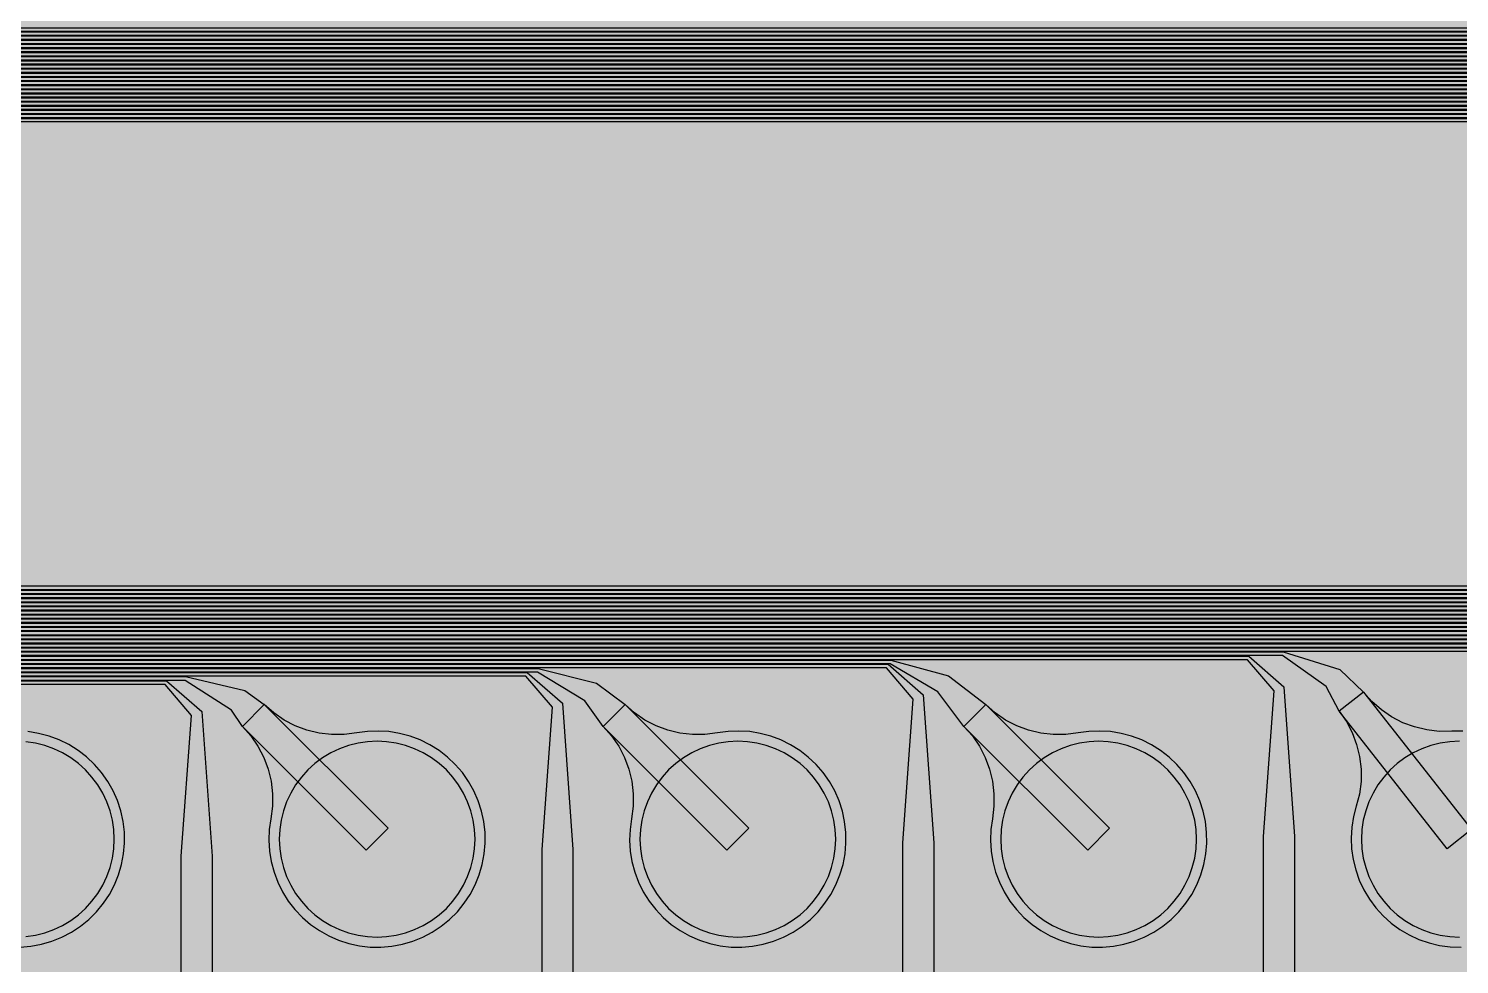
# Model space of a CAD drawing. Header units: metres. Extents: x -7231 to 10969, y -37556 to 1873.
# Drawn here: x -4007 to -2618, y -34053 to -33144 of the extents above; entities that cross this region are included whole.
import ezdxf

# ---------------------------------------------------------------- set-up
doc = ezdxf.new("R2010")
doc.units = ezdxf.units.M
for name, color, linetype in [('Metal1', 4, 'CONTINUOUS'), ('Metal2', 3, 'CONTINUOUS'), ('Polyimide', 7, 'CONTINUOUS'), ('Polyimide_Negative', 5, 'CONTINUOUS')]:
    doc.layers.add(name, color=color, linetype=linetype)

msp = doc.modelspace()

# ---------------------------------------------------------------- hatches: boundary and pattern name
at = {"layer": 'Polyimide'}
msp.add_hatch(color=7, dxfattribs=at).paths.add_polyline_path([(4065.7, -468), (4066.7, -502), (4068.5, -536), (4071.4, -570), (4075.5, -604), (4081, -638), (4088, -672), (4096.5, -706), (4106.6, -740), (4118.3, -774), (4131.6, -808), (4146.5, -842), (4162.9, -876), (4180.7, -910), (4199.8, -944), (4220.2, -978), (4241.7, -1012), (4264.2, -1046), (4287.5, -1080), (4311.5, -1114), (4336, -1148), (4360.9, -1182), (4385.9, -1216), (4410.9, -1250), (4435.7, -1284), (4460.2, -1318), (4484.2, -1352), (4507.5, -1385.9), (4530, -1419.9), (4551.5, -1453.9), (4571.9, -1487.9), (4591.1, -1521.9), (4608.9, -1555.9), (4625.3, -1589.9), (4640.1, -1623.9), (4653.4, -1657.9), (4665.1, -1691.9), (4675.2, -1725.9), (4683.7, -1759.9), (4690.7, -1793.9), (4696.2, -1827.9), (4700.3, -1861.9), (4703.2, -1895.9), (4705.1, -1929.9), (4706.1, -1963.9), (4706.4, -1997.9), (4706.5, -2031.9), (4706.5, -4793), (4710, -4838.4), (4720.2, -4882.7), (4737.1, -4925), (4760.1, -4964.2), (4788.9, -4999.5), (4822.6, -5030), (4860.5, -5055.1), (4901.8, -5074.2), (4901.8, -5074.2), (4970.7, -5105.2), (5034.7, -5145.3), (5092.8, -5193.5), (5143.8, -5249.2), (5186.9, -5311.2), (5221.2, -5378.4), (5246.2, -5449.7), (5261.4, -5523.7), (5266.5, -5599), (5261.4, -5674.3), (5246.2, -5748.3), (5221.2, -5819.6), (5186.9, -5886.8), (5143.8, -5948.8), (5092.8, -6004.5), (5034.7, -6052.7), (4970.7, -6092.8), (4901.8, -6123.8), (4860.5, -6142.9), (4822.6, -6168), (4788.9, -6198.5), (4760.1, -6233.8), (4737.1, -6273), (4720.2, -6315.3), (4710, -6359.6), (4706.5, -6405), (4706.5, -9221.5), (4710, -9266.9), (4720.2, -9311.2), (4737.1, -9353.5), (4760.1, -9392.7), (4788.9, -9428), (4822.6, -9458.5), (4860.5, -9483.6), (4901.8, -9502.7), (4970.7, -9533.7), (5034.7, -9573.8), (5092.8, -9622), (5143.8, -9677.7), (5186.9, -9739.7), (5221.2, -9806.9), (5246.2, -9878.2), (5261.4, -9952.2), (5266.5, -10027.5), (5261.4, -10102.8), (5246.2, -10176.8), (5221.2, -10248.1), (5186.9, -10315.3), (5143.8, -10377.3), (5092.8, -10433), (5034.7, -10481.2), (4970.7, -10521.3), (4901.8, -10552.3), (4860.5, -10571.4), (4822.6, -10596.5), (4788.9, -10627), (4760.1, -10662.3), (4737.1, -10701.5), (4720.2, -10743.8), (4710, -10788.1), (4706.5, -10833.5), (4706.5, -13650), (4710, -13695.4), (4720.2, -13739.7), (4737.1, -13782), (4760.1, -13821.2), (4788.9, -13856.5), (4822.6, -13887), (4860.5, -13912.1), (4901.8, -13931.2), (4970.7, -13962.2), (5034.7, -14002.2), (5092.8, -14050.5), (5143.8, -14106.2), (5186.9, -14168.2), (5221.2, -14235.4), (5246.2, -14306.7), (5261.4, -14380.7), (5266.5, -14456), (5261.4, -14531.3), (5246.2, -14605.3), (5221.2, -14676.5), (5186.9, -14743.8), (5143.8, -14805.8), (5092.8, -14861.5), (5034.7, -14909.7), (4970.7, -14949.8), (4901.8, -14980.8), (4860.5, -14999.9), (4822.6, -15025), (4788.9, -15055.5), (4760.1, -15090.8), (4737.1, -15130), (4720.2, -15172.3), (4710, -15216.6), (4706.5, -15262), (4706.5, -15456), (4720.9, -15750), (4764.1, -16041.3), (4835.7, -16326.8), (4934.9, -16604), (5060.7, -16870.2), (5212.1, -17122.7), (5387.5, -17359.2), (5585.2, -17577.3), (5803.3, -17775), (6039.8, -17950.4), (6292.3, -18101.8), (6558.4, -18227.6), (6835.6, -18326.8), (7121.2, -18398.3), (7412.4, -18441.5), (7706.5, -18456), (9969, -18456), (10047.4, -18459.8), (10125.1, -18471.4), (10201.2, -18490.4), (10275.2, -18516.9), (10346.1, -18550.5), (10413.5, -18590.8), (10476.5, -18637.6), (10534.7, -18690.3), (10587.4, -18748.5), (10634.2, -18811.5), (10674.5, -18878.9), (10708.1, -18949.8), (10734.6, -19023.8), (10753.6, -19099.9), (10765.2, -19177.6), (10769, -19256), (10769, -20895.8), (10730.2, -20951.4), (10694.6, -21009.1), (10662.2, -21068.6), (10633.2, -21129.9), (10607.6, -21192.7), (10585.5, -21256.7), (10566.9, -21322), (10552, -21388.1), (10540.8, -21455), (10533.4, -21522.3), (10529.6, -21590), (10529.6, -21657.8), (10533.4, -21725.5), (10540.8, -21792.9), (10552, -21859.7), (10566.9, -21925.9), (10585.5, -21991.1), (10607.6, -22055.2), (10633.2, -22117.9), (10662.2, -22179.2), (10694.6, -22238.7), (10730.2, -22296.4), (10769, -22352), (10769, -32454.2), (10728.7, -32510.5), (10691.7, -32568.9), (10658, -32629.3), (10627.8, -32691.6), (10601.2, -32755.4), (10578.2, -32820.7), (10558.9, -32887.1), (10543.4, -32954.5), (10531.8, -33022.7), (10524, -33091.4), (10520.1, -33160.5), (10520.1, -33229.7), (10524, -33298.8), (10531.8, -33367.5), (10543.4, -33435.7), (10558.9, -33503.1), (10578.2, -33569.5), (10601.2, -33634.8), (10627.8, -33698.6), (10658, -33760.8), (10691.7, -33821.3), (10728.7, -33879.7), (10769, -33936), (10769, -36556), (10765.2, -36634.4), (10753.6, -36712.1), (10734.6, -36788.2), (10708.1, -36862.1), (10674.5, -36933.1), (10634.2, -37000.5), (10587.4, -37063.5), (10534.7, -37121.7), (10476.5, -37174.4), (10413.5, -37221.2), (10346.1, -37261.5), (10275.2, -37295.1), (10201.2, -37321.6), (10125.1, -37340.6), (10047.4, -37352.1), (9969, -37356), (-6231, -37356), (-6309.4, -37352.1), (-6387.1, -37340.6), (-6463.2, -37321.6), (-6537.2, -37295.1), (-6608.1, -37261.5), (-6675.5, -37221.2), (-6738.5, -37174.4), (-6796.7, -37121.7), (-6849.4, -37063.5), (-6896.2, -37000.5), (-6936.5, -36933.1), (-6970.1, -36862.1), (-6996.6, -36788.2), (-7015.6, -36712.1), (-7027.2, -36634.4), (-7031, -36556), (-7031, -33936), (-6990.7, -33879.8), (-6953.7, -33821.3), (-6920, -33760.9), (-6889.8, -33698.6), (-6863.2, -33634.8), (-6840.2, -33569.5), (-6820.9, -33503.1), (-6805.4, -33435.7), (-6793.7, -33367.5), (-6785.9, -33298.8), (-6782, -33229.7), (-6782, -33160.5), (-6785.9, -33091.4), (-6793.7, -33022.7), (-6805.4, -32954.5), (-6820.9, -32887.1), (-6840.2, -32820.6), (-6863.2, -32755.4), (-6889.8, -32691.5), (-6920, -32629.3), (-6953.7, -32568.9), (-6990.7, -32510.4), (-7031, -32454.2), (-7031, -22364.8), (-6990.7, -22308.6), (-6953.7, -22250.1), (-6920, -22189.7), (-6889.8, -22127.5), (-6863.2, -22063.6), (-6840.2, -21998.4), (-6820.9, -21931.9), (-6805.4, -21864.5), (-6793.7, -21796.3), (-6785.9, -21727.6), (-6782, -21658.5), (-6782, -21589.3), (-6785.9, -21520.3), (-6793.7, -21451.5), (-6805.4, -21383.3), (-6820.9, -21315.9), (-6840.2, -21249.5), (-6863.2, -21184.2), (-6889.8, -21120.4), (-6920, -21058.1), (-6953.7, -20997.7), (-6990.7, -20939.3), (-7031, -20883), (-7031, -19256), (-7027.2, -19177.6), (-7015.6, -19099.9), (-6996.6, -19023.8), (-6970.1, -18949.8), (-6936.5, -18878.9), (-6896.2, -18811.5), (-6849.4, -18748.5), (-6796.7, -18690.3), (-6738.5, -18637.6), (-6675.5, -18590.8), (-6608.1, -18550.5), (-6537.2, -18516.9), (-6463.2, -18490.4), (-6387.1, -18471.4), (-6309.4, -18459.8), (-6231, -18456), (-3968.5, -18456), (-3674.4, -18441.5), (-3383.2, -18398.3), (-3097.6, -18326.8), (-2820.4, -18227.6), (-2554.3, -18101.8), (-2301.8, -17950.4), (-2065.3, -17775), (-1847.2, -17577.3), (-1649.5, -17359.2), (-1474.1, -17122.7), (-1322.7, -16870.2), (-1196.9, -16604), (-1097.7, -16326.8), (-1026.1, -16041.3), (-982.9, -15750), (-968.5, -15456), (-968.5, -15262), (-972, -15216.6), (-982.2, -15172.3), (-999.1, -15130), (-1022.1, -15090.8), (-1050.9, -15055.5), (-1084.6, -15025), (-1122.5, -14999.9), (-1163.8, -14980.8), (-1232.7, -14949.8), (-1296.7, -14909.7), (-1354.8, -14861.5), (-1405.8, -14805.8), (-1448.9, -14743.8), (-1483.2, -14676.5), (-1508.2, -14605.3), (-1523.4, -14531.3), (-1528.5, -14456), (-1523.4, -14380.7), (-1508.2, -14306.7), (-1483.2, -14235.4), (-1448.9, -14168.2), (-1405.8, -14106.2), (-1354.8, -14050.5), (-1296.7, -14002.2), (-1232.7, -13962.2), (-1163.8, -13931.2), (-1122.5, -13912.1), (-1084.6, -13887), (-1050.9, -13856.5), (-1022.1, -13821.2), (-999.1, -13782), (-982.2, -13739.7), (-972, -13695.4), (-968.5, -13650), (-968.5, -12309.6), (-972, -12264.3), (-982.2, -12219.9), (-999.1, -12177.7), (-1022.1, -12138.5), (-1050.9, -12103.2), (-1084.6, -12072.6), (-1122.5, -12047.5), (-1163.8, -12028.5), (-1232.7, -11997.4), (-1296.7, -11957.4), (-1354.8, -11909.1), (-1405.8, -11853.5), (-1448.9, -11791.5), (-1483.2, -11724.2), (-1508.2, -11653), (-1523.4, -11579), (-1528.5, -11503.7), (-1523.4, -11428.3), (-1508.2, -11354.4), (-1483.2, -11283.1), (-1448.9, -11215.9), (-1405.8, -11153.8), (-1354.8, -11098.2), (-1296.7, -11049.9), (-1232.7, -11009.9), (-1163.8, -10978.8), (-1122.5, -10959.8), (-1084.6, -10934.7), (-1050.9, -10904.1), (-1022.1, -10868.9), (-999.1, -10829.6), (-982.2, -10787.4), (-972, -10743), (-968.5, -10697.7), (-968.5, -9357.3), (-972, -9311.9), (-982.2, -9267.6), (-999.1, -9225.4), (-1022.1, -9186.1), (-1050.9, -9150.8), (-1084.6, -9120.3), (-1122.5, -9095.2), (-1163.8, -9076.2), (-1163.8, -9076.2), (-1232.7, -9045.1), (-1296.7, -9005.1), (-1354.8, -8956.8), (-1405.8, -8901.1), (-1448.9, -8839.1), (-1483.2, -8771.9), (-1508.2, -8700.6), (-1523.4, -8626.7), (-1528.5, -8551.3), (-1523.4, -8476), (-1508.2, -8402), (-1483.2, -8330.8), (-1448.9, -8263.5), (-1405.8, -8201.5), (-1354.8, -8145.9), (-1296.7, -8097.6), (-1232.7, -8057.6), (-1163.8, -8026.5), (-1163.8, -8026.5), (-1122.5, -8007.4), (-1084.6, -7982.4), (-1050.9, -7951.8), (-1022.1, -7916.5), (-999.1, -7877.3), (-982.2, -7835), (-972, -7790.7), (-968.5, -7745.4), (-968.5, -6405), (-972, -6359.6), (-982.2, -6315.3), (-999.1, -6273), (-1022.1, -6233.8), (-1050.9, -6198.5), (-1084.6, -6168), (-1122.5, -6142.9), (-1163.8, -6123.8), (-1163.8, -6123.8), (-1232.7, -6092.8), (-1296.7, -6052.7), (-1354.8, -6004.5), (-1405.8, -5948.8), (-1448.9, -5886.8), (-1483.2, -5819.6), (-1508.2, -5748.3), (-1523.4, -5674.3), (-1528.5, -5599), (-1523.4, -5523.7), (-1508.2, -5449.7), (-1483.2, -5378.4), (-1448.9, -5311.2), (-1405.8, -5249.2), (-1354.8, -5193.5), (-1296.7, -5145.3), (-1232.7, -5105.2), (-1163.8, -5074.2), (-1163.8, -5074.2), (-1122.5, -5055.1), (-1084.6, -5030), (-1050.9, -4999.5), (-1022.1, -4964.2), (-999.1, -4925), (-982.2, -4882.7), (-972, -4838.4), (-968.5, -4793), (-968.5, -2031.9), (-968.4, -1997.9), (-968.1, -1963.9), (-967.1, -1929.9), (-965.2, -1895.9), (-962.2, -1861.9), (-958, -1827.9), (-952.4, -1793.9), (-945.3, -1759.9), (-936.6, -1725.9), (-926.4, -1691.9), (-914.4, -1657.9), (-900.9, -1623.9), (-885.7, -1589.9), (-869.1, -1555.9), (-850.9, -1521.9), (-831.4, -1487.9), (-810.6, -1453.9), (-788.7, -1419.9), (-765.8, -1385.9), (-742.1, -1352), (-717.6, -1318), (-692.7, -1284), (-667.4, -1250), (-641.9, -1216), (-616.4, -1182), (-591.1, -1148), (-566.1, -1114), (-541.7, -1080), (-517.9, -1046), (-495, -1012), (-473.1, -978), (-452.4, -944), (-432.8, -910), (-414.7, -876), (-398, -842), (-382.9, -808), (-369.3, -774), (-357.4, -740), (-347.1, -706), (-338.4, -672), (-331.3, -638), (-325.7, -604), (-321.5, -570), (-318.6, -536), (-316.7, -502), (-315.7, -468), (-315.3, -434), (-315.2, -400), (-315.2, 401), (-315.2, 451), (-315.2, 1644), (-270.2, 1644), (-270, 1637.1), (-269.4, 1630.3), (-268.2, 1623.5), (-266.7, 1616.8), (-264.7, 1610.2), (-262.3, 1603.8), (-259.4, 1597.6), (-256.2, 1591.5), (-252.6, 1585.7), (-248.6, 1580.1), (-244.2, 1574.8), (-239.5, 1569.8), (-234.5, 1565.1), (-229.2, 1560.7), (-223.6, 1556.7), (-217.8, 1553.1), (-211.7, 1549.8), (-205.4, 1547), (-199, 1544.6), (-192.4, 1542.6), (-185.7, 1541), (-179, 1539.9), (-172.1, 1539.2), (-165.2, 1539), (-158.4, 1539.2), (-151.5, 1539.9), (-144.8, 1541), (-138.1, 1542.6), (-131.5, 1544.6), (-125.1, 1547), (-118.8, 1549.8), (-112.8, 1553.1), (-106.9, 1556.7), (-101.3, 1560.7), (-96, 1565.1), (-91, 1569.8), (-86.3, 1574.8), (-81.9, 1580.1), (-77.9, 1585.7), (-74.3, 1591.5), (-71.1, 1597.6), (-68.2, 1603.8), (-65.8, 1610.2), (-63.8, 1616.8), (-62.3, 1623.5), (-61.1, 1630.3), (-60.5, 1637.1), (-60.2, 1644), (1853, 1644), (1853, 1573), (3815.2, 1573), (3815.5, 1579.5), (3816.1, 1586.1), (3817.2, 1592.5), (3818.7, 1598.9), (3820.6, 1605.1), (3822.9, 1611.3), (3825.6, 1617.2), (3828.6, 1623), (3832.1, 1628.6), (3835.9, 1633.9), (3840.1, 1638.9), (3844.5, 1643.7), (3849.3, 1648.2), (3854.4, 1652.3), (3859.7, 1656.1), (3865.2, 1659.6), (3871, 1662.7), (3877, 1665.4), (3883.1, 1667.7), (3889.4, 1669.6), (3895.7, 1671.1), (3902.2, 1672.1), (3908.7, 1672.8), (3915.2, 1673), (3921.8, 1672.8), (3928.3, 1672.1), (3934.8, 1671.1), (3941.1, 1669.6), (3947.4, 1667.7), (3953.5, 1665.4), (3959.5, 1662.7), (3965.2, 1659.6), (3970.8, 1656.1), (3976.1, 1652.3), (3981.2, 1648.2), (3986, 1643.7), (3990.4, 1638.9), (3994.6, 1633.9), (3998.4, 1628.6), (4001.9, 1623), (4004.9, 1617.2), (4007.6, 1611.3), (4009.9, 1605.1), (4011.8, 1598.9), (4013.3, 1592.5), (4014.4, 1586.1), (4015, 1579.5), (4015.2, 1573), (4065.2, 1573), (4065.2, 451), (4065.2, 401), (4065.2, -400), (4065.3, -434), (4065.7, -468)])

# ---------------------------------------------------------------- linework, layer by layer
at = {"layer": 'Metal1'}
for points in [[(1608.7, -19211.9), (1608.7, -33199.7), (1577.7, -33230.7), (-5962.2, -33230.7), (-5993.2, -33199.7), (-5993.2, -30720.3), (-5962.2, -30689.2), (-22.8, -30689.2), (11.1, -30719.1), (21.5, -30877.1), (21.5, -31671), (-8.5, -31671), (-8.5, -30877.1), (1.9, -30722.9), (-24.2, -30692.8), (-5960.8, -30692.8), (-5989.7, -30721.7), (-5989.7, -33198.3), (-5960.8, -33227.2), (1576.3, -33227.2), (1605.2, -33198.3), (1605.2, -19211.9)], [(1864.7, -19211.9), (1864.7, -36199.7), (1833.7, -36230.7), (-5962.2, -36230.7), (-5993.2, -36199.7), (-5993.2, -33720.3), (-5962.2, -33689.2), (-22.8, -33689.2), (11.1, -33719.1), (21.5, -33877.1), (21.5, -34671), (-8.5, -34671), (-8.5, -33877.1), (1.9, -33722.9), (-24.2, -33692.8), (-5960.8, -33692.8), (-5989.7, -33721.7), (-5989.7, -36198.3), (-5960.8, -36227.2), (1832.3, -36227.2), (1861.2, -36198.3), (1861.2, -19211.9)], [(1600.7, -19211.9), (1600.7, -33191.7), (1569.7, -33222.7), (-5954.2, -33222.7), (-5985.2, -33191.7), (-5985.2, -30728.3), (-5954.2, -30697.2), (-372.8, -30697.2), (-338.9, -30727.1), (-328.5, -30883.5), (-328.5, -31671), (-358.5, -31671), (-358.5, -30883.5), (-348.1, -30730.9), (-374.2, -30700.8), (-5952.8, -30700.8), (-5981.7, -30729.7), (-5981.7, -33190.3), (-5952.8, -33219.2), (1568.3, -33219.2), (1597.2, -33190.3), (1597.2, -19211.9)], [(1856.7, -19211.9), (1856.7, -36191.7), (1825.7, -36222.7), (-5954.2, -36222.7), (-5985.2, -36191.7), (-5985.2, -33728.3), (-5954.2, -33697.2), (-372.8, -33697.2), (-338.9, -33727.1), (-328.5, -33883.5), (-328.5, -34671), (-358.5, -34671), (-358.5, -33883.5), (-348.1, -33730.9), (-374.2, -33700.8), (-5952.8, -33700.8), (-5981.7, -33729.7), (-5981.7, -36190.3), (-5952.8, -36219.2), (1824.3, -36219.2), (1853.2, -36190.3), (1853.2, -19211.9)], [(1592.7, -19211.9), (1592.7, -33183.7), (1561.7, -33214.7), (-5946.2, -33214.7), (-5977.2, -33183.7), (-5977.2, -30736.3), (-5946.2, -30705.2), (-722.8, -30705.2), (-688.9, -30735.1), (-678.5, -30889.9), (-678.5, -31671), (-708.5, -31671), (-708.5, -30889.9), (-698.1, -30738.9), (-724.2, -30708.8), (-5944.8, -30708.8), (-5973.7, -30737.7), (-5973.7, -33182.3), (-5944.8, -33211.2), (1560.3, -33211.2), (1589.2, -33182.3), (1589.2, -19211.9)], [(1848.7, -19211.9), (1848.7, -36183.7), (1817.7, -36214.7), (-5946.2, -36214.7), (-5977.2, -36183.7), (-5977.2, -33736.3), (-5946.2, -33705.2), (-722.8, -33705.2), (-688.9, -33735.1), (-678.5, -33889.9), (-678.5, -34671), (-708.5, -34671), (-708.5, -33889.9), (-698.1, -33738.9), (-724.2, -33708.8), (-5944.8, -33708.8), (-5973.7, -33737.7), (-5973.7, -36182.3), (-5944.8, -36211.2), (1816.3, -36211.2), (1845.2, -36182.3), (1845.2, -19211.9)], [(1584.7, -19211.9), (1584.7, -33175.7), (1553.7, -33206.7), (-5938.2, -33206.7), (-5969.2, -33175.7), (-5969.2, -30744.3), (-5938.2, -30713.2), (-1072.8, -30713.2), (-1038.8, -30743.1), (-1028.5, -30896.3), (-1028.5, -31671), (-1058.5, -31671), (-1058.5, -30896.3), (-1048.2, -30746.9), (-1074.2, -30716.8), (-5936.8, -30716.8), (-5965.7, -30745.7), (-5965.7, -33174.3), (-5936.8, -33203.2), (1552.3, -33203.2), (1581.2, -33174.3), (1581.2, -19211.9)], [(1840.7, -19211.9), (1840.7, -36175.7), (1809.7, -36206.7), (-5938.2, -36206.7), (-5969.2, -36175.7), (-5969.2, -33744.3), (-5938.2, -33713.2), (-1072.8, -33713.2), (-1038.8, -33743.1), (-1028.5, -33896.3), (-1028.5, -34671), (-1058.5, -34671), (-1058.5, -33896.3), (-1048.2, -33746.9), (-1074.2, -33716.8), (-5936.8, -33716.8), (-5965.7, -33745.7), (-5965.7, -36174.3), (-5936.8, -36203.2), (1808.3, -36203.2), (1837.2, -36174.3), (1837.2, -19211.9)], [(1576.7, -19211.9), (1576.7, -33167.7), (1545.7, -33198.7), (-5930.2, -33198.7), (-5961.2, -33167.7), (-5961.2, -30752.3), (-5930.2, -30721.2), (-1422.8, -30721.2), (-1388.8, -30751.1), (-1378.5, -30902.7), (-1378.5, -31671), (-1408.5, -31671), (-1408.5, -30902.7), (-1398.2, -30754.9), (-1424.2, -30724.8), (-5928.8, -30724.8), (-5957.7, -30753.7), (-5957.7, -33166.3), (-5928.8, -33195.2), (1544.3, -33195.2), (1573.2, -33166.3), (1573.2, -19211.9)], [(1832.7, -19211.9), (1832.7, -36167.7), (1801.7, -36198.7), (-5930.2, -36198.7), (-5961.2, -36167.7), (-5961.2, -33752.3), (-5930.2, -33721.2), (-1422.8, -33721.2), (-1388.8, -33751.1), (-1378.5, -33902.7), (-1378.5, -34671), (-1408.5, -34671), (-1408.5, -33902.7), (-1398.2, -33754.9), (-1424.2, -33724.8), (-5928.8, -33724.8), (-5957.7, -33753.7), (-5957.7, -36166.3), (-5928.8, -36195.2), (1800.3, -36195.2), (1829.2, -36166.3), (1829.2, -19211.9)], [(1568.7, -19211.9), (1568.7, -33159.7), (1537.7, -33190.7), (-5922.2, -33190.7), (-5953.2, -33159.7), (-5953.2, -30760.3), (-5922.2, -30729.2), (-1772.8, -30729.2), (-1738.8, -30759.1), (-1728.5, -30909.1), (-1728.5, -31671), (-1758.5, -31671), (-1758.5, -30909.1), (-1748.2, -30762.9), (-1774.2, -30732.8), (-5920.8, -30732.8), (-5949.7, -30761.7), (-5949.7, -33158.3), (-5920.8, -33187.2), (1536.3, -33187.2), (1565.2, -33158.3), (1565.2, -19211.9)], [(1824.7, -19211.9), (1824.7, -36159.7), (1793.7, -36190.7), (-5922.2, -36190.7), (-5953.2, -36159.7), (-5953.2, -33760.3), (-5922.2, -33729.2), (-1772.8, -33729.2), (-1738.8, -33759.1), (-1728.5, -33909.1), (-1728.5, -34671), (-1758.5, -34671), (-1758.5, -33909.1), (-1748.2, -33762.9), (-1774.2, -33732.8), (-5920.8, -33732.8), (-5949.7, -33761.7), (-5949.7, -36158.3), (-5920.8, -36187.2), (1792.3, -36187.2), (1821.2, -36158.3), (1821.2, -19211.9)], [(1560.7, -19211.9), (1560.7, -33151.7), (1529.7, -33182.7), (-5914.2, -33182.7), (-5945.2, -33151.7), (-5945.2, -30768.3), (-5914.2, -30737.2), (-2122.8, -30737.2), (-2088.8, -30767), (-2078.5, -30915.5), (-2078.5, -31671), (-2108.5, -31671), (-2108.5, -30915.5), (-2098.2, -30771), (-2124.2, -30740.8), (-5912.8, -30740.8), (-5941.7, -30769.7), (-5941.7, -33150.3), (-5912.8, -33179.2), (1528.3, -33179.2), (1557.2, -33150.3), (1557.2, -19211.9)], [(1816.7, -19211.9), (1816.7, -36151.7), (1785.7, -36182.7), (-5914.2, -36182.7), (-5945.2, -36151.7), (-5945.2, -33768.3), (-5914.2, -33737.2), (-2122.8, -33737.2), (-2088.8, -33767), (-2078.5, -33915.5), (-2078.5, -34671), (-2108.5, -34671), (-2108.5, -33915.5), (-2098.2, -33771), (-2124.2, -33740.8), (-5912.8, -33740.8), (-5941.7, -33769.7), (-5941.7, -36150.3), (-5912.8, -36179.2), (1784.3, -36179.2), (1813.2, -36150.3), (1813.2, -19211.9)], [(1552.7, -19211.9), (1552.7, -33143.7), (1521.7, -33174.7), (-5906.2, -33174.7), (-5937.2, -33143.7), (-5937.2, -30776.3), (-5906.2, -30745.2), (-2472.8, -30745.2), (-2438.7, -30775), (-2428.5, -30921.9), (-2428.5, -31671), (-2458.5, -31671), (-2458.5, -30921.9), (-2448.3, -30779), (-2474.2, -30748.8), (-5904.8, -30748.8), (-5933.7, -30777.7), (-5933.7, -33142.3), (-5904.8, -33171.2), (1520.3, -33171.2), (1549.2, -33142.3), (1549.2, -19211.9)], [(1808.7, -19211.9), (1808.7, -36143.7), (1777.7, -36174.7), (-5906.2, -36174.7), (-5937.2, -36143.7), (-5937.2, -33776.3), (-5906.2, -33745.2), (-2472.8, -33745.2), (-2438.7, -33775), (-2428.5, -33921.9), (-2428.5, -34671), (-2458.5, -34671), (-2458.5, -33921.9), (-2448.3, -33779), (-2474.2, -33748.8), (-5904.8, -33748.8), (-5933.7, -33777.7), (-5933.7, -36142.3), (-5904.8, -36171.2), (1776.3, -36171.2), (1805.2, -36142.3), (1805.2, -19211.9)], [(1544.7, -19211.9), (1544.7, -33135.7), (1513.7, -33166.7), (-5898.2, -33166.7), (-5929.2, -33135.7), (-5929.2, -30784.3), (-5898.2, -30753.2), (-2822.8, -30753.2), (-2788.7, -30783), (-2778.5, -30928.3), (-2778.5, -31671), (-2808.5, -31671), (-2808.5, -30928.3), (-2798.3, -30787), (-2824.2, -30756.8), (-5896.8, -30756.8), (-5925.7, -30785.7), (-5925.7, -33134.3), (-5896.8, -33163.2), (1512.3, -33163.2), (1541.2, -33134.3), (1541.2, -19211.9)], [(1800.7, -19211.9), (1800.7, -36135.7), (1769.7, -36166.7), (-5898.2, -36166.7), (-5929.2, -36135.7), (-5929.2, -33784.3), (-5898.2, -33753.2), (-2822.8, -33753.2), (-2788.7, -33783), (-2778.5, -33928.3), (-2778.5, -34671), (-2808.5, -34671), (-2808.5, -33928.3), (-2798.3, -33787), (-2824.2, -33756.8), (-5896.8, -33756.8), (-5925.7, -33785.7), (-5925.7, -36134.3), (-5896.8, -36163.2), (1768.3, -36163.2), (1797.2, -36134.3), (1797.2, -19211.9)], [(1536.7, -19211.9), (1536.7, -33127.7), (1505.7, -33158.7), (-5890.2, -33158.7), (-5921.2, -33127.7), (-5921.2, -30792.3), (-5890.2, -30761.2), (-3172.8, -30761.2), (-3138.7, -30791), (-3128.5, -30934.7), (-3128.5, -31671), (-3158.5, -31671), (-3158.5, -30934.7), (-3148.3, -30795), (-3174.2, -30764.8), (-5888.8, -30764.8), (-5917.7, -30793.7), (-5917.7, -33126.3), (-5888.8, -33155.2), (1504.3, -33155.2), (1533.2, -33126.3), (1533.2, -19211.9)], [(1792.7, -19211.9), (1792.7, -36127.7), (1761.7, -36158.7), (-5890.2, -36158.7), (-5921.2, -36127.7), (-5921.2, -33792.3), (-5890.2, -33761.2), (-3172.8, -33761.2), (-3138.7, -33791), (-3128.5, -33934.7), (-3128.5, -34671), (-3158.5, -34671), (-3158.5, -33934.7), (-3148.3, -33795), (-3174.2, -33764.8), (-5888.8, -33764.8), (-5917.7, -33793.7), (-5917.7, -36126.3), (-5888.8, -36155.2), (1760.3, -36155.2), (1789.2, -36126.3), (1789.2, -19211.9)], [(1528.7, -19211.9), (1528.7, -33119.7), (1497.7, -33150.7), (-5882.2, -33150.7), (-5913.2, -33119.7), (-5913.2, -30800.3), (-5882.2, -30769.2), (-3522.8, -30769.2), (-3488.7, -30799), (-3478.5, -30941.1), (-3478.5, -31671), (-3508.5, -31671), (-3508.5, -30941.1), (-3498.3, -30803), (-3524.2, -30772.8), (-5880.8, -30772.8), (-5909.7, -30801.7), (-5909.7, -33118.3), (-5880.8, -33147.2), (1496.3, -33147.2), (1525.2, -33118.3), (1525.2, -19211.9)], [(1784.7, -19211.9), (1784.7, -36119.7), (1753.7, -36150.7), (-5882.2, -36150.7), (-5913.2, -36119.7), (-5913.2, -33800.3), (-5882.2, -33769.2), (-3522.8, -33769.2), (-3488.7, -33799), (-3478.5, -33941.1), (-3478.5, -34671), (-3508.5, -34671), (-3508.5, -33941.1), (-3498.3, -33803), (-3524.2, -33772.8), (-5880.8, -33772.8), (-5909.7, -33801.7), (-5909.7, -36118.3), (-5880.8, -36147.2), (1752.3, -36147.2), (1781.2, -36118.3), (1781.2, -19211.9)], [(1776.7, -19211.9), (1776.7, -36111.7), (1745.7, -36142.7), (-5874.2, -36142.7), (-5905.2, -36111.7), (-5905.2, -33808.3), (-5874.2, -33777.2), (-3872.8, -33777.2), (-3838.6, -33807), (-3828.5, -33947.5), (-3828.5, -34671), (-3858.5, -34671), (-3858.5, -33947.5), (-3848.4, -33811), (-3874.2, -33780.8), (-5872.8, -33780.8), (-5901.7, -33809.7), (-5901.7, -36110.3), (-5872.8, -36139.2), (1744.3, -36139.2), (1773.2, -36110.3), (1773.2, -19211.9)]]:
    msp.add_lwpolyline(points, dxfattribs=at)
at = {"layer": 'Metal2'}
for points in [[(1612.7, -19211.9), (1612.7, -33203.7), (1581.7, -33234.7), (-5966.2, -33234.7), (-5997.2, -33203.7), (-5997.2, -30716.3), (-5966.2, -30685.2), (10.8, -30685.2), (60.3, -30707.9), (109.5, -30776.6), (194.5, -30923.5), (168.5, -30938.5), (83.5, -30791.6), (50.3, -30718), (9.8, -30688.8), (-5964.8, -30688.8), (-5993.7, -30717.7), (-5993.7, -33202.3), (-5964.8, -33231.2), (1580.3, -33231.2), (1609.2, -33202.3), (1609.2, -19211.9)], [(1868.7, -19211.9), (1868.7, -36203.7), (1837.7, -36234.7), (-5966.2, -36234.7), (-5997.2, -36203.7), (-5997.2, -33716.3), (-5966.2, -33685.2), (10.8, -33685.2), (60.3, -33707.9), (109.5, -33776.6), (194.5, -33923.5), (168.5, -33938.5), (83.5, -33791.6), (50.3, -33718), (9.8, -33688.8), (-5964.8, -33688.8), (-5993.7, -33717.7), (-5993.7, -36202.3), (-5964.8, -36231.2), (1836.3, -36231.2), (1865.2, -36202.3), (1865.2, -19211.9)], [(1604.7, -19211.9), (1604.7, -33195.7), (1573.7, -33226.7), (-5958.2, -33226.7), (-5989.2, -33195.7), (-5989.2, -30724.3), (-5958.2, -30693.2), (-339.3, -30693.2), (-289.1, -30715.4), (-242.8, -30777.7), (-155.6, -30923.3), (-181.4, -30938.7), (-268.5, -30793.1), (-299.5, -30726.1), (-340.2, -30696.8), (-5956.8, -30696.8), (-5985.7, -30725.7), (-5985.7, -33194.3), (-5956.8, -33223.2), (1572.3, -33223.2), (1601.2, -33194.3), (1601.2, -19211.9)], [(1860.7, -19211.9), (1860.7, -36195.7), (1829.7, -36226.7), (-5958.2, -36226.7), (-5989.2, -36195.7), (-5989.2, -33724.3), (-5958.2, -33693.2), (-339.3, -33693.2), (-289.1, -33715.4), (-242.8, -33777.7), (-155.6, -33923.3), (-181.4, -33938.7), (-268.5, -33793.1), (-299.5, -33726.1), (-340.2, -33696.8), (-5956.8, -33696.8), (-5985.7, -33725.7), (-5985.7, -36194.3), (-5956.8, -36223.2), (1828.3, -36223.2), (1857.2, -36194.3), (1857.2, -19211.9)], [(1596.7, -19211.9), (1596.7, -33187.7), (1565.7, -33218.7), (-5950.2, -33218.7), (-5981.2, -33187.7), (-5981.2, -30732.3), (-5950.2, -30701.2), (-689.3, -30701.2), (-638.6, -30722.9), (-595.1, -30778.8), (-505.7, -30923.1), (-531.3, -30938.9), (-620.6, -30794.6), (-649.3, -30734.1), (-690.2, -30704.8), (-5948.8, -30704.8), (-5977.7, -30733.7), (-5977.7, -33186.3), (-5948.8, -33215.2), (1564.3, -33215.2), (1593.2, -33186.3), (1593.2, -19211.9)], [(1852.7, -19211.9), (1852.7, -36187.7), (1821.7, -36218.7), (-5950.2, -36218.7), (-5981.2, -36187.7), (-5981.2, -33732.3), (-5950.2, -33701.2), (-689.3, -33701.2), (-638.6, -33722.9), (-595.1, -33778.8), (-505.7, -33923.1), (-531.3, -33938.9), (-620.6, -33794.6), (-649.3, -33734.1), (-690.2, -33704.8), (-5948.8, -33704.8), (-5977.7, -33733.7), (-5977.7, -36186.3), (-5948.8, -36215.2), (1820.3, -36215.2), (1849.2, -36186.3), (1849.2, -19211.9)], [(1588.7, -19211.9), (1588.7, -33179.7), (1557.7, -33210.7), (-5942.2, -33210.7), (-5973.2, -33179.7), (-5973.2, -30740.3), (-5942.2, -30709.2), (-1039.3, -30709.2), (-988, -30730.3), (-947.5, -30780.1), (-855.9, -30922.9), (-881.1, -30939.1), (-972.8, -30796.3), (-999, -30742.2), (-1040.2, -30712.8), (-5940.8, -30712.8), (-5969.7, -30741.7), (-5969.7, -33178.3), (-5940.8, -33207.2), (1556.3, -33207.2), (1585.2, -33178.3), (1585.2, -19211.9)], [(1844.7, -19211.9), (1844.7, -36179.7), (1813.7, -36210.7), (-5942.2, -36210.7), (-5973.2, -36179.7), (-5973.2, -33740.3), (-5942.2, -33709.2), (-1039.3, -33709.2), (-988, -33730.3), (-947.5, -33780.1), (-855.9, -33922.9), (-881.1, -33939.1), (-972.8, -33796.3), (-999, -33742.2), (-1040.2, -33712.8), (-5940.8, -33712.8), (-5969.7, -33741.7), (-5969.7, -36178.3), (-5940.8, -36207.2), (1812.3, -36207.2), (1841.2, -36178.3), (1841.2, -19211.9)], [(1580.7, -19211.9), (1580.7, -33171.7), (1549.7, -33202.7), (-5934.2, -33202.7), (-5965.2, -33171.7), (-5965.2, -30748.3), (-5934.2, -30717.2), (-1389.3, -30717.2), (-1337.4, -30737.7), (-1300.1, -30781.4), (-1206, -30922.7), (-1231, -30939.3), (-1325.1, -30798.1), (-1348.8, -30750.3), (-1390.2, -30720.8), (-5932.8, -30720.8), (-5961.7, -30749.7), (-5961.7, -33170.3), (-5932.8, -33199.2), (1548.3, -33199.2), (1577.2, -33170.3), (1577.2, -19211.9)], [(1836.7, -19211.9), (1836.7, -36171.7), (1805.7, -36202.7), (-5934.2, -36202.7), (-5965.2, -36171.7), (-5965.2, -33748.3), (-5934.2, -33717.2), (-1389.3, -33717.2), (-1337.4, -33737.7), (-1300.1, -33781.4), (-1206, -33922.7), (-1231, -33939.3), (-1325.1, -33798.1), (-1348.8, -33750.3), (-1390.2, -33720.8), (-5932.8, -33720.8), (-5961.7, -33749.7), (-5961.7, -36170.3), (-5932.8, -36199.2), (1804.3, -36199.2), (1833.2, -36170.3), (1833.2, -19211.9)], [(1572.7, -19211.9), (1572.7, -33163.7), (1541.7, -33194.7), (-5926.2, -33194.7), (-5957.2, -33163.7), (-5957.2, -30756.3), (-5926.2, -30725.2), (-1739.3, -30725.2), (-1686.7, -30745), (-1652.8, -30782.9), (-1556.2, -30922.5), (-1580.8, -30939.5), (-1677.4, -30800), (-1698.6, -30758.4), (-1740.1, -30728.8), (-5924.8, -30728.8), (-5953.7, -30757.7), (-5953.7, -33162.3), (-5924.8, -33191.2), (1540.3, -33191.2), (1569.2, -33162.3), (1569.2, -19211.9)], [(1828.7, -19211.9), (1828.7, -36163.7), (1797.7, -36194.7), (-5926.2, -36194.7), (-5957.2, -36163.7), (-5957.2, -33756.3), (-5926.2, -33725.2), (-1739.3, -33725.2), (-1686.7, -33745), (-1652.8, -33782.9), (-1556.2, -33922.5), (-1580.8, -33939.5), (-1677.4, -33800), (-1698.6, -33758.4), (-1740.1, -33728.8), (-5924.8, -33728.8), (-5953.7, -33757.7), (-5953.7, -36162.3), (-5924.8, -36191.2), (1796.3, -36191.2), (1825.2, -36162.3), (1825.2, -19211.9)], [(1564.7, -19211.9), (1564.7, -33155.7), (1533.7, -33186.7), (-5918.2, -33186.7), (-5949.2, -33155.7), (-5949.2, -30764.3), (-5918.2, -30733.2), (-2089.3, -30733.2), (-2036, -30752.2), (-2005.5, -30784.5), (-1906.3, -30922.2), (-1930.7, -30939.8), (-2029.9, -30802.1), (-2048.3, -30766.5), (-2090.1, -30736.8), (-5916.8, -30736.8), (-5945.7, -30765.7), (-5945.7, -33154.3), (-5916.8, -33183.2), (1532.3, -33183.2), (1561.2, -33154.3), (1561.2, -19211.9)], [(1820.7, -19211.9), (1820.7, -36155.7), (1789.7, -36186.7), (-5918.2, -36186.7), (-5949.2, -36155.7), (-5949.2, -33764.3), (-5918.2, -33733.2), (-2089.3, -33733.2), (-2036, -33752.2), (-2005.5, -33784.5), (-1906.3, -33922.2), (-1930.7, -33939.8), (-2029.9, -33802.1), (-2048.3, -33766.5), (-2090.1, -33736.8), (-5916.8, -33736.8), (-5945.7, -33765.7), (-5945.7, -36154.3), (-5916.8, -36183.2), (1788.3, -36183.2), (1817.2, -36154.3), (1817.2, -19211.9)], [(1556.7, -19211.9), (1556.7, -33147.7), (1525.7, -33178.7), (-5910.2, -33178.7), (-5941.2, -33147.7), (-5941.2, -30772.3), (-5910.2, -30741.2), (-2439.3, -30741.2), (-2385.3, -30759.3), (-2358.4, -30786.3), (-2256.5, -30922), (-2280.5, -30940), (-2382.4, -30804.3), (-2398.1, -30774.7), (-2440.1, -30744.8), (-5908.8, -30744.8), (-5937.7, -30773.7), (-5937.7, -33146.3), (-5908.8, -33175.2), (1524.3, -33175.2), (1553.2, -33146.3), (1553.2, -19211.9)], [(1812.7, -19211.9), (1812.7, -36147.7), (1781.7, -36178.7), (-5910.2, -36178.7), (-5941.2, -36147.7), (-5941.2, -33772.3), (-5910.2, -33741.2), (-2439.3, -33741.2), (-2385.3, -33759.3), (-2358.4, -33786.3), (-2256.5, -33922), (-2280.5, -33940), (-2382.4, -33804.3), (-2398.1, -33774.7), (-2440.1, -33744.8), (-5908.8, -33744.8), (-5937.7, -33773.7), (-5937.7, -36146.3), (-5908.8, -36175.2), (1780.3, -36175.2), (1809.2, -36146.3), (1809.2, -19211.9)], [(1548.7, -19211.9), (1548.7, -33139.7), (1517.7, -33170.7), (-5902.2, -33170.7), (-5933.2, -33139.7), (-5933.2, -30780.3), (-5902.2, -30749.2), (-2789.3, -30749.2), (-2734.5, -30766.3), (-2711.4, -30788.2), (-2606.7, -30921.7), (-2630.3, -30940.3), (-2735.1, -30806.7), (-2747.9, -30782.9), (-2790.1, -30752.8), (-5900.8, -30752.8), (-5929.7, -30781.7), (-5929.7, -33138.3), (-5900.8, -33167.2), (1516.3, -33167.2), (1545.2, -33138.3), (1545.2, -19211.9)], [(1804.7, -19211.9), (1804.7, -36139.7), (1773.7, -36170.7), (-5902.2, -36170.7), (-5933.2, -36139.7), (-5933.2, -33780.3), (-5902.2, -33749.2), (-2789.3, -33749.2), (-2734.5, -33766.3), (-2711.4, -33788.2), (-2606.7, -33921.7), (-2630.3, -33940.3), (-2735.1, -33806.7), (-2747.9, -33782.9), (-2790.1, -33752.8), (-5900.8, -33752.8), (-5929.7, -33781.7), (-5929.7, -36138.3), (-5900.8, -36167.2), (1772.3, -36167.2), (1801.2, -36138.3), (1801.2, -19211.9)], [(1540.7, -19211.9), (1540.7, -33131.7), (1509.7, -33162.7), (-5894.2, -33162.7), (-5925.2, -33131.7), (-5925.2, -30788.3), (-5894.2, -30757.2), (-3170.2, -30757.2), (-3114.1, -30772.4), (-3077.9, -30800.4), (-2957.9, -30920.4), (-2979.1, -30941.6), (-3099.1, -30821.6), (-3124.5, -30788), (-3170.8, -30760.8), (-5892.8, -30760.8), (-5921.7, -30789.7), (-5921.7, -33130.3), (-5892.8, -33159.2), (1508.3, -33159.2), (1537.2, -33130.3), (1537.2, -19211.9)], [(1796.7, -19211.9), (1796.7, -36131.7), (1765.7, -36162.7), (-5894.2, -36162.7), (-5925.2, -36131.7), (-5925.2, -33788.3), (-5894.2, -33757.2), (-3170.2, -33757.2), (-3114.1, -33772.4), (-3077.9, -33800.4), (-2957.9, -33920.4), (-2979.1, -33941.6), (-3099.1, -33821.6), (-3124.5, -33788), (-3170.8, -33760.8), (-5892.8, -33760.8), (-5921.7, -33789.7), (-5921.7, -36130.3), (-5892.8, -36159.2), (1764.3, -36159.2), (1793.2, -36130.3), (1793.2, -19211.9)], [(1532.7, -19211.9), (1532.7, -33123.7), (1501.7, -33154.7), (-5886.2, -33154.7), (-5917.2, -33123.7), (-5917.2, -30796.3), (-5886.2, -30765.2), (-3512.2, -30765.2), (-3455.5, -30779.6), (-3427.9, -30800.4), (-3307.9, -30920.4), (-3329.1, -30941.6), (-3449.1, -30821.6), (-3467, -30796.8), (-3512.8, -30768.8), (-5884.8, -30768.8), (-5913.7, -30797.7), (-5913.7, -33122.3), (-5884.8, -33151.2), (1500.3, -33151.2), (1529.2, -33122.3), (1529.2, -19211.9)], [(1788.7, -19211.9), (1788.7, -36123.7), (1757.7, -36154.7), (-5886.2, -36154.7), (-5917.2, -36123.7), (-5917.2, -33796.3), (-5886.2, -33765.2), (-3512.2, -33765.2), (-3455.5, -33779.6), (-3427.9, -33800.4), (-3307.9, -33920.4), (-3329.1, -33941.6), (-3449.1, -33821.6), (-3467, -33796.8), (-3512.8, -33768.8), (-5884.8, -33768.8), (-5913.7, -33797.7), (-5913.7, -36122.3), (-5884.8, -36151.2), (1756.3, -36151.2), (1785.2, -36122.3), (1785.2, -19211.9)], [(1524.7, -19211.9), (1524.7, -33115.7), (1493.7, -33146.7), (-5878.2, -33146.7), (-5909.2, -33115.7), (-5909.2, -30804.3), (-5878.2, -30773.2), (-3854.2, -30773.2), (-3796.8, -30786.6), (-3777.9, -30800.4), (-3657.9, -30920.4), (-3679.1, -30941.6), (-3799.1, -30821.6), (-3809.7, -30805.9), (-3854.8, -30776.8), (-5876.8, -30776.8), (-5905.7, -30805.7), (-5905.7, -33114.3), (-5876.8, -33143.2), (1492.3, -33143.2), (1521.2, -33114.3), (1521.2, -19211.9)], [(1780.7, -19211.9), (1780.7, -36115.7), (1749.7, -36146.7), (-5878.2, -36146.7), (-5909.2, -36115.7), (-5909.2, -33804.3), (-5878.2, -33773.2), (-3854.2, -33773.2), (-3796.8, -33786.6), (-3777.9, -33800.4), (-3657.9, -33920.4), (-3679.1, -33941.6), (-3799.1, -33821.6), (-3809.7, -33805.9), (-3854.8, -33776.8), (-5876.8, -33776.8), (-5905.7, -33805.7), (-5905.7, -36114.3), (-5876.8, -36143.2), (1748.3, -36143.2), (1777.2, -36114.3), (1777.2, -19211.9)], [(-2615.3, -33826), (-2625.8, -33826.3), (-2638, -33826.4), (-2650.1, -33825), (-2661.9, -33822.1), (-2673.4, -33817.9), (-2684.2, -33812.3), (-2694.2, -33805.4), (-2703.4, -33797.3), (-2711.4, -33788.2), (-2735.1, -33806.7), (-2735.1, -33806.7), (-2728.1, -33816.8), (-2722.5, -33827.6), (-2718.2, -33839), (-2715.3, -33850.8), (-2713.9, -33862.9), (-2713.9, -33875.1), (-2715.5, -33887.2), (-2718.5, -33899), (-2721.2, -33909.1), (-2722.9, -33919.4), (-2723.5, -33929.9), (-2723.1, -33940.4), (-2721.6, -33950.7), (-2719.1, -33960.9), (-2715.7, -33970.8), (-2711.2, -33980.3), (-2705.8, -33989.3), (-2699.6, -33997.7), (-2692.5, -34005.5), (-2684.7, -34012.5), (-2676.3, -34018.7), (-2667.3, -34024), (-2657.8, -34028.4), (-2647.8, -34031.8), (-2637.7, -34034.2), (-2627.3, -34035.6), (-2616.8, -34036)], [(-4014.7, -34035.9), (-4004.3, -34035), (-3994, -34033.1), (-3983.9, -34030.1), (-3974.2, -34026.2), (-3964.9, -34021.3), (-3956.2, -34015.5), (-3948.1, -34008.9), (-3940.6, -34001.4), (-3934, -33993.3), (-3928.2, -33984.6), (-3923.3, -33975.3), (-3919.4, -33965.6), (-3916.4, -33955.5), (-3914.5, -33945.2), (-3913.6, -33934.8), (-3913.7, -33924.3), (-3914.9, -33913.9), (-3917.1, -33903.6), (-3920.4, -33893.6), (-3924.6, -33884), (-3929.8, -33874.9), (-3935.8, -33866.3), (-3942.7, -33858.4), (-3950.3, -33851.2), (-3958.6, -33844.8), (-3967.5, -33839.2), (-3976.9, -33834.6), (-3986.7, -33830.9), (-3996.9, -33828.3), (-4007.2, -33826.6)]]:
    msp.add_lwpolyline(points, dxfattribs=at)
for points in [[(-3799.1, -33821.6), (-3791, -33830.7), (-3784.1, -33840.8), (-3778.5, -33851.6), (-3774.2, -33863), (-3771.4, -33874.8), (-3770, -33886.9), (-3770, -33899.1), (-3771.6, -33911.2), (-3773.1, -33921.6), (-3773.5, -33932), (-3772.9, -33942.5), (-3771.2, -33952.8), (-3768.5, -33963), (-3764.8, -33972.8), (-3760.2, -33982.2), (-3754.6, -33991.1), (-3748.2, -33999.3), (-3741, -34006.9), (-3733.1, -34013.8), (-3724.5, -34019.8), (-3715.4, -34025), (-3705.8, -34029.2), (-3695.8, -34032.4), (-3685.6, -34034.6), (-3675.1, -34035.8), (-3664.7, -34035.9), (-3654.2, -34035), (-3643.9, -34033.1), (-3633.9, -34030.1), (-3624.2, -34026.2), (-3614.9, -34021.3), (-3606.2, -34015.5), (-3598.1, -34008.9), (-3590.6, -34001.4), (-3584, -33993.3), (-3578.2, -33984.6), (-3573.3, -33975.3), (-3569.4, -33965.6), (-3566.4, -33955.6), (-3564.5, -33945.3), (-3563.6, -33934.8), (-3563.7, -33924.4), (-3564.9, -33913.9), (-3567.1, -33903.7), (-3570.3, -33893.7), (-3574.5, -33884.1), (-3579.7, -33875), (-3585.7, -33866.4), (-3592.6, -33858.5), (-3600.2, -33851.3), (-3608.4, -33844.9), (-3617.3, -33839.3), (-3626.7, -33834.7), (-3636.5, -33831), (-3646.7, -33828.3), (-3657, -33826.6), (-3667.5, -33826), (-3677.9, -33826.4), (-3688.3, -33827.9), (-3700.4, -33829.5), (-3712.6, -33829.5), (-3724.7, -33828.1), (-3736.5, -33825.3), (-3747.9, -33821), (-3758.7, -33815.4), (-3768.8, -33808.5), (-3777.9, -33800.4), (-3799.1, -33821.6)], [(-3449.1, -33821.6), (-3441, -33830.7), (-3434.1, -33840.8), (-3428.5, -33851.6), (-3424.2, -33863), (-3421.4, -33874.8), (-3420, -33886.9), (-3420, -33899.1), (-3421.6, -33911.2), (-3423.1, -33921.6), (-3423.5, -33932), (-3422.9, -33942.5), (-3421.2, -33952.8), (-3418.5, -33963), (-3414.8, -33972.8), (-3410.2, -33982.2), (-3404.6, -33991.1), (-3398.2, -33999.3), (-3391, -34006.9), (-3383.1, -34013.8), (-3374.5, -34019.8), (-3365.4, -34025), (-3355.8, -34029.2), (-3345.8, -34032.4), (-3335.6, -34034.6), (-3325.1, -34035.8), (-3314.7, -34035.9), (-3304.2, -34035), (-3293.9, -34033.1), (-3283.9, -34030.1), (-3274.2, -34026.2), (-3264.9, -34021.3), (-3256.2, -34015.5), (-3248.1, -34008.9), (-3240.6, -34001.4), (-3234, -33993.3), (-3228.2, -33984.6), (-3223.3, -33975.3), (-3219.4, -33965.6), (-3216.4, -33955.6), (-3214.5, -33945.3), (-3213.6, -33934.8), (-3213.7, -33924.4), (-3214.9, -33913.9), (-3217.1, -33903.7), (-3220.3, -33893.7), (-3224.5, -33884.1), (-3229.7, -33875), (-3235.7, -33866.4), (-3242.6, -33858.5), (-3250.2, -33851.3), (-3258.4, -33844.9), (-3267.3, -33839.3), (-3276.7, -33834.7), (-3286.5, -33831), (-3296.7, -33828.3), (-3307, -33826.6), (-3317.5, -33826), (-3327.9, -33826.4), (-3338.3, -33827.9), (-3350.4, -33829.5), (-3362.6, -33829.5), (-3374.7, -33828.1), (-3386.5, -33825.3), (-3397.9, -33821), (-3408.7, -33815.4), (-3418.8, -33808.5), (-3427.9, -33800.4), (-3449.1, -33821.6)], [(-3099.1, -33821.6), (-3091, -33830.7), (-3084.1, -33840.8), (-3078.5, -33851.6), (-3074.2, -33863), (-3071.4, -33874.8), (-3070, -33886.9), (-3070, -33899.1), (-3071.6, -33911.2), (-3073.1, -33921.6), (-3073.5, -33932), (-3072.9, -33942.5), (-3071.2, -33952.8), (-3068.5, -33963), (-3064.8, -33972.8), (-3060.2, -33982.2), (-3054.6, -33991.1), (-3048.2, -33999.3), (-3041, -34006.9), (-3033.1, -34013.8), (-3024.5, -34019.8), (-3015.4, -34025), (-3005.8, -34029.2), (-2995.8, -34032.4), (-2985.6, -34034.6), (-2975.1, -34035.8), (-2964.7, -34035.9), (-2954.2, -34035), (-2943.9, -34033.1), (-2933.9, -34030.1), (-2924.2, -34026.2), (-2914.9, -34021.3), (-2906.2, -34015.5), (-2898.1, -34008.9), (-2890.6, -34001.4), (-2884, -33993.3), (-2878.2, -33984.6), (-2873.3, -33975.3), (-2869.4, -33965.6), (-2866.4, -33955.6), (-2864.5, -33945.3), (-2863.6, -33934.8), (-2863.7, -33924.4), (-2864.9, -33913.9), (-2867.1, -33903.7), (-2870.3, -33893.7), (-2874.5, -33884.1), (-2879.7, -33875), (-2885.7, -33866.4), (-2892.6, -33858.5), (-2900.2, -33851.3), (-2908.4, -33844.9), (-2917.3, -33839.3), (-2926.7, -33834.7), (-2936.5, -33831), (-2946.7, -33828.3), (-2957, -33826.6), (-2967.5, -33826), (-2977.9, -33826.4), (-2988.3, -33827.9), (-3000.4, -33829.5), (-3012.6, -33829.5), (-3024.7, -33828.1), (-3036.5, -33825.3), (-3047.9, -33821), (-3058.7, -33815.4), (-3068.8, -33808.5), (-3077.9, -33800.4), (-3099.1, -33821.6)]]:
    msp.add_lwpolyline(points, close=True, dxfattribs=at)
at = {"layer": 'Polyimide_Negative'}
for points in [[(-4009.2, -34025.5), (-4000, -34024.2), (-3990.9, -34021.9), (-3982.1, -34018.8), (-3973.7, -34014.8), (-3965.7, -34010), (-3958.2, -34004.4), (-3951.3, -33998.2), (-3945.1, -33991.3), (-3939.5, -33983.8), (-3934.7, -33975.8), (-3930.7, -33967.4), (-3927.6, -33958.6), (-3925.3, -33949.5), (-3924, -33940.3), (-3923.5, -33931), (-3923.5, -33931), (-3924, -33921.7), (-3925.3, -33912.5), (-3927.6, -33903.4), (-3930.7, -33894.6), (-3934.7, -33886.2), (-3939.5, -33878.2), (-3945.1, -33870.7), (-3951.3, -33863.8), (-3958.2, -33857.6), (-3965.7, -33852), (-3973.7, -33847.2), (-3982.1, -33843.2), (-3990.9, -33840.1), (-4000, -33837.8), (-4009.2, -33836.5)], [(-2618.5, -33836), (-2627.8, -33836.5), (-2637, -33837.8), (-2646.1, -33840.1), (-2654.9, -33843.2), (-2663.3, -33847.2), (-2671.3, -33852), (-2678.8, -33857.6), (-2685.7, -33863.8), (-2691.9, -33870.7), (-2697.5, -33878.2), (-2702.3, -33886.2), (-2706.3, -33894.6), (-2709.4, -33903.4), (-2711.7, -33912.5), (-2713, -33921.7), (-2713.5, -33931), (-2713, -33940.3), (-2711.7, -33949.5), (-2709.4, -33958.6), (-2706.3, -33967.4), (-2702.3, -33975.8), (-2697.5, -33983.8), (-2691.9, -33991.3), (-2685.7, -33998.2), (-2678.8, -34004.4), (-2671.3, -34010), (-2663.3, -34014.8), (-2654.9, -34018.8), (-2646.1, -34021.9), (-2637, -34024.2), (-2627.8, -34025.5), (-2618.5, -34026)]]:
    msp.add_lwpolyline(points, dxfattribs=at)
for points in [[(-3573.5, -33931), (-3574, -33921.7), (-3575.3, -33912.5), (-3577.6, -33903.4), (-3580.7, -33894.6), (-3584.7, -33886.2), (-3589.5, -33878.2), (-3595.1, -33870.7), (-3601.3, -33863.8), (-3608.2, -33857.6), (-3615.7, -33852), (-3623.7, -33847.2), (-3632.1, -33843.2), (-3640.9, -33840.1), (-3650, -33837.8), (-3659.2, -33836.5), (-3668.5, -33836), (-3677.8, -33836.5), (-3687, -33837.8), (-3696.1, -33840.1), (-3704.9, -33843.2), (-3713.3, -33847.2), (-3721.3, -33852), (-3728.8, -33857.6), (-3735.7, -33863.8), (-3741.9, -33870.7), (-3747.5, -33878.2), (-3752.3, -33886.2), (-3756.3, -33894.6), (-3759.4, -33903.4), (-3761.7, -33912.5), (-3763, -33921.7), (-3763.5, -33931), (-3763, -33940.3), (-3761.7, -33949.5), (-3759.4, -33958.6), (-3756.3, -33967.4), (-3752.3, -33975.8), (-3747.5, -33983.8), (-3741.9, -33991.3), (-3735.7, -33998.2), (-3728.8, -34004.4), (-3721.3, -34010), (-3713.3, -34014.8), (-3704.9, -34018.8), (-3696.1, -34021.9), (-3687, -34024.2), (-3677.8, -34025.5), (-3668.5, -34026), (-3659.2, -34025.5), (-3650, -34024.2), (-3640.9, -34021.9), (-3632.1, -34018.8), (-3623.7, -34014.8), (-3615.7, -34010), (-3608.2, -34004.4), (-3601.3, -33998.2), (-3595.1, -33991.3), (-3589.5, -33983.8), (-3584.7, -33975.8), (-3580.7, -33967.4), (-3577.6, -33958.6), (-3575.3, -33949.5), (-3574, -33940.3), (-3573.5, -33931)], [(-3223.5, -33931), (-3224, -33921.7), (-3225.3, -33912.5), (-3227.6, -33903.4), (-3230.7, -33894.6), (-3234.7, -33886.2), (-3239.5, -33878.2), (-3245.1, -33870.7), (-3251.3, -33863.8), (-3258.2, -33857.6), (-3265.7, -33852), (-3273.7, -33847.2), (-3282.1, -33843.2), (-3290.9, -33840.1), (-3300, -33837.8), (-3309.2, -33836.5), (-3318.5, -33836), (-3327.8, -33836.5), (-3337, -33837.8), (-3346.1, -33840.1), (-3354.9, -33843.2), (-3363.3, -33847.2), (-3371.3, -33852), (-3378.8, -33857.6), (-3385.7, -33863.8), (-3391.9, -33870.7), (-3397.5, -33878.2), (-3402.3, -33886.2), (-3406.3, -33894.6), (-3409.4, -33903.4), (-3411.7, -33912.5), (-3413, -33921.7), (-3413.5, -33931), (-3413, -33940.3), (-3411.7, -33949.5), (-3409.4, -33958.6), (-3406.3, -33967.4), (-3402.3, -33975.8), (-3397.5, -33983.8), (-3391.9, -33991.3), (-3385.7, -33998.2), (-3378.8, -34004.4), (-3371.3, -34010), (-3363.3, -34014.8), (-3354.9, -34018.8), (-3346.1, -34021.9), (-3337, -34024.2), (-3327.8, -34025.5), (-3318.5, -34026), (-3309.2, -34025.5), (-3300, -34024.2), (-3290.9, -34021.9), (-3282.1, -34018.8), (-3273.7, -34014.8), (-3265.7, -34010), (-3258.2, -34004.4), (-3251.3, -33998.2), (-3245.1, -33991.3), (-3239.5, -33983.8), (-3234.7, -33975.8), (-3230.7, -33967.4), (-3227.6, -33958.6), (-3225.3, -33949.5), (-3224, -33940.3), (-3223.5, -33931)], [(-2873.5, -33931), (-2874, -33921.7), (-2875.3, -33912.5), (-2877.6, -33903.4), (-2880.7, -33894.6), (-2884.7, -33886.2), (-2889.5, -33878.2), (-2895.1, -33870.7), (-2901.3, -33863.8), (-2908.2, -33857.6), (-2915.7, -33852), (-2923.7, -33847.2), (-2932.1, -33843.2), (-2940.9, -33840.1), (-2950, -33837.8), (-2959.2, -33836.5), (-2968.5, -33836), (-2977.8, -33836.5), (-2987, -33837.8), (-2996.1, -33840.1), (-3004.9, -33843.2), (-3013.3, -33847.2), (-3021.3, -33852), (-3028.8, -33857.6), (-3035.7, -33863.8), (-3041.9, -33870.7), (-3047.5, -33878.2), (-3052.3, -33886.2), (-3056.3, -33894.6), (-3059.4, -33903.4), (-3061.7, -33912.5), (-3063, -33921.7), (-3063.5, -33931), (-3063, -33940.3), (-3061.7, -33949.5), (-3059.4, -33958.6), (-3056.3, -33967.4), (-3052.3, -33975.8), (-3047.5, -33983.8), (-3041.9, -33991.3), (-3035.7, -33998.2), (-3028.8, -34004.4), (-3021.3, -34010), (-3013.3, -34014.8), (-3004.9, -34018.8), (-2996.1, -34021.9), (-2987, -34024.2), (-2977.8, -34025.5), (-2968.5, -34026), (-2959.2, -34025.5), (-2950, -34024.2), (-2940.9, -34021.9), (-2932.1, -34018.8), (-2923.7, -34014.8), (-2915.7, -34010), (-2908.2, -34004.4), (-2901.3, -33998.2), (-2895.1, -33991.3), (-2889.5, -33983.8), (-2884.7, -33975.8), (-2880.7, -33967.4), (-2877.6, -33958.6), (-2875.3, -33949.5), (-2874, -33940.3), (-2873.5, -33931)]]:
    msp.add_lwpolyline(points, close=True, dxfattribs=at)

doc.saveas('drawing.dxf')
